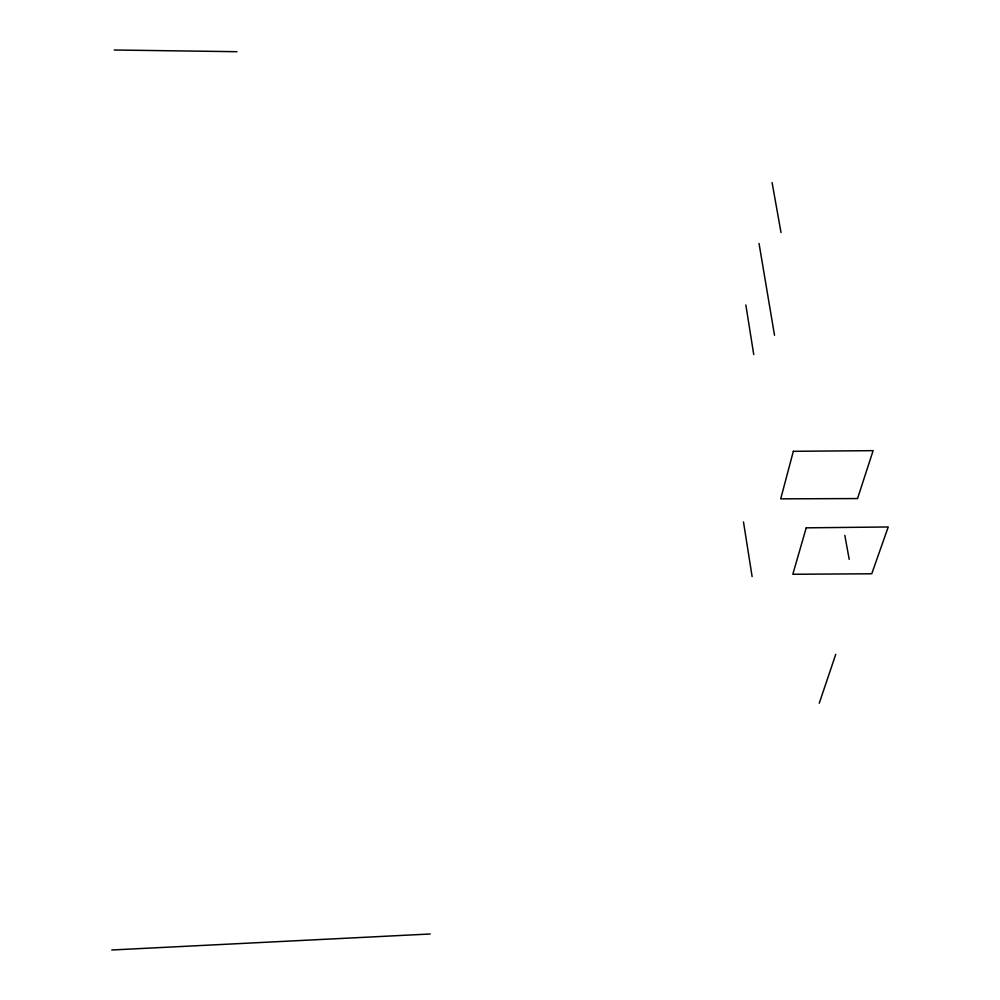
<?xml version="1.0" encoding="UTF-8"?>
<svg xmlns="http://www.w3.org/2000/svg" width="1000" height="1000" viewBox="0 0 1000 1000"><rect width="100%" height="100%" fill="white"/><g stroke="black" fill="none" stroke-linecap="round" stroke-linejoin="round"><path stroke-width="1.5" d="M819.262 703.213L835.75 654.362M111.762 950L430.238 933.988M114.225 50L236.95 51.7M844.837 535.375L849.2 559.35M772.1 182.6L781.012 232.575M759.038 243.475L774.513 335.275M745.837 304.962L753.737 354.55M743.487 521.95L752.113 576.575M793.337 451.312L780.7 498.85L857.55 498.562L873.112 450.65L793.337 451.312M806.213 527.837L792.825 574.275L871.75 573.775L888.238 526.975L806.213 527.837"/></g></svg>
